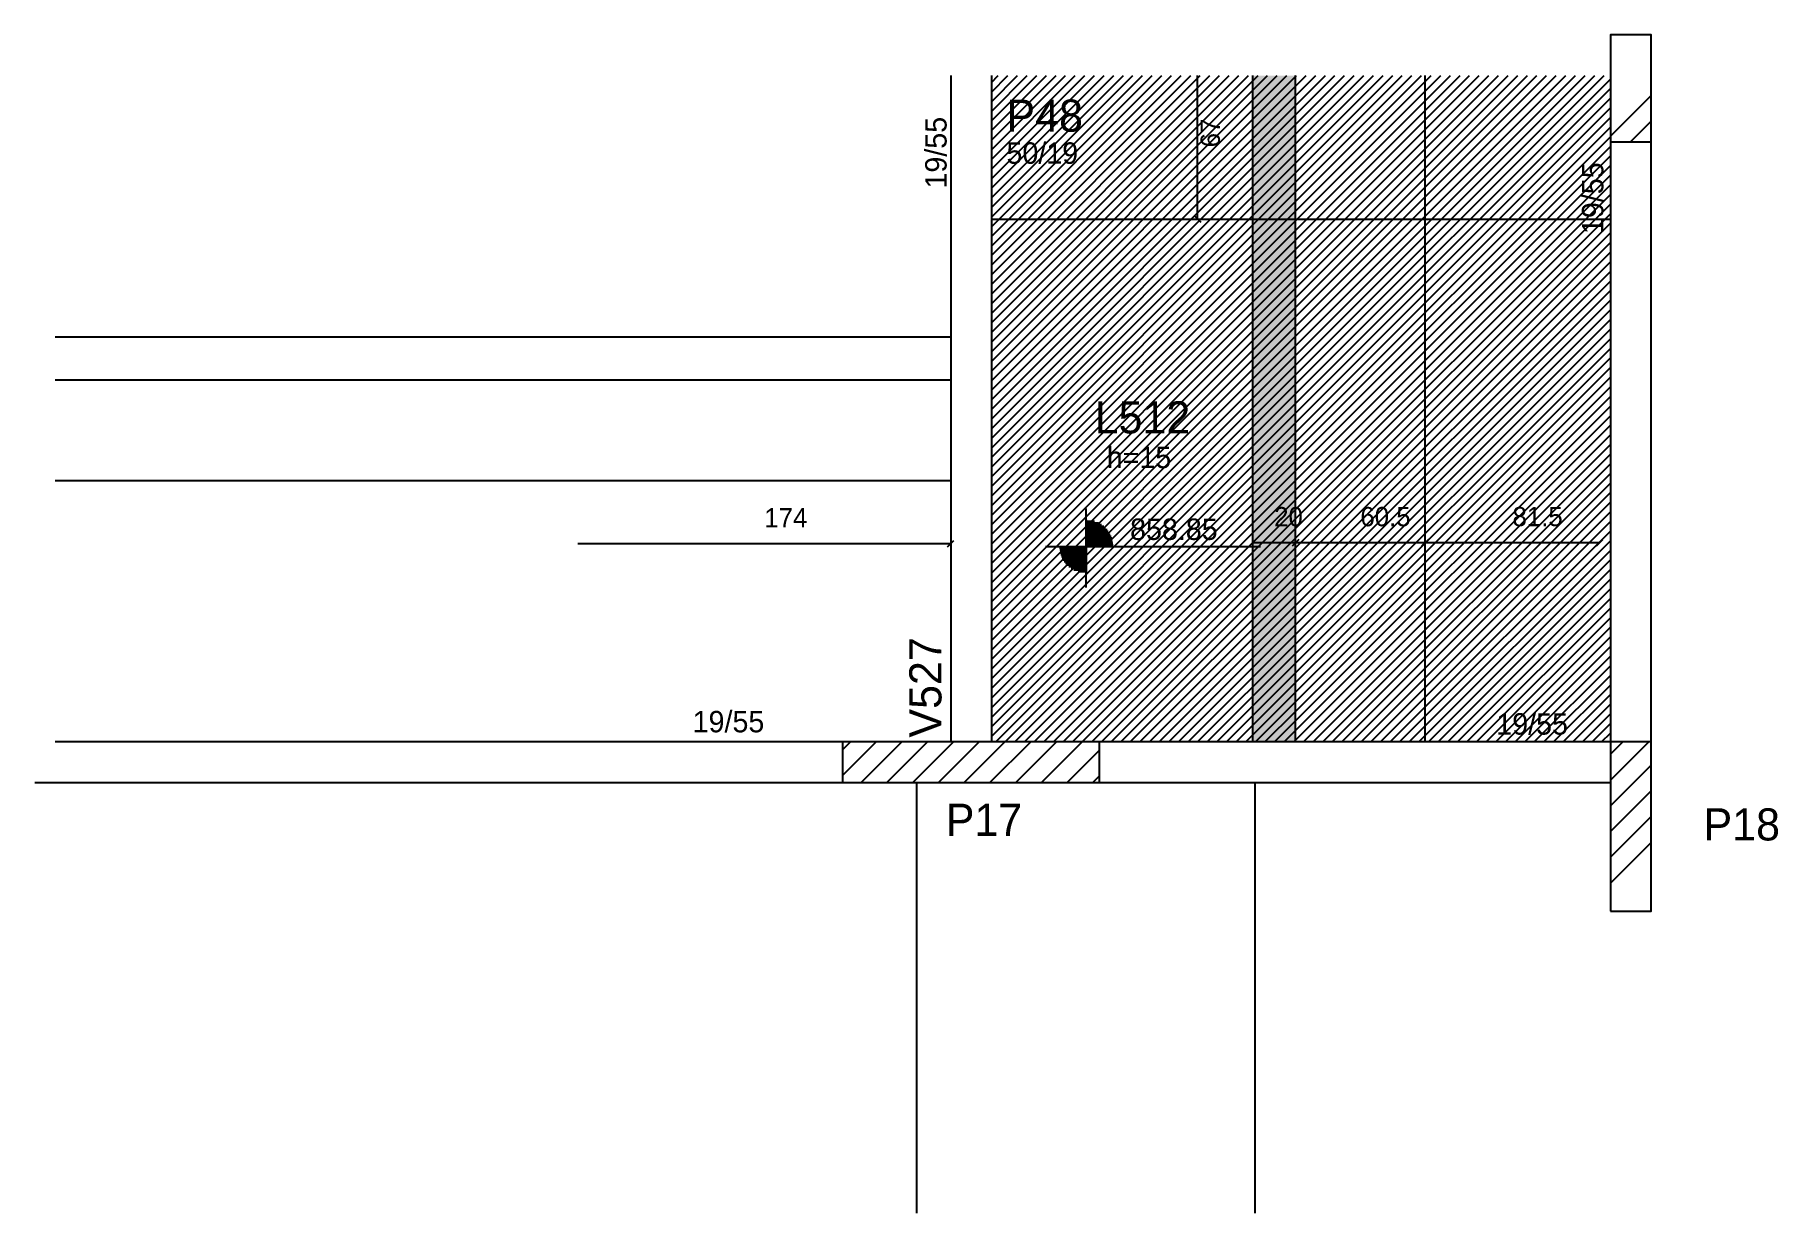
# Model space of a CAD drawing. Header units: metres. Extents: x 6227 to 7041, y 2967 to 3517.
import ezdxf

# ---------------------------------------------------------------- set-up
doc = ezdxf.new("R2010")
doc.units = ezdxf.units.M
for name, color, linetype in [('3', 7, 'Continuous'), ('4', 7, 'Continuous'), ('7', 7, 'Continuous'), ('COTA', 7, 'Continuous'), ('Hachura', 7, 'Continuous'), ('Painéis', 7, 'Continuous'), ('REAPROVEITAMENTO', 7, 'Continuous')]:
    doc.layers.add(name, color=color, linetype=linetype)

msp = doc.modelspace()

# ---------------------------------------------------------------- hatches: boundary and pattern name
at = {"layer": 'Hachura'}
h = msp.add_hatch(color=7, dxfattribs=at)
h.dxf.hatch_style = 1
h.paths.add_polyline_path([(6795.72, 3186.94), (6815.72, 3186.94), (6815.72, 3497.94), (6795.72, 3497.94), (6795.72, 3186.94)])
at = {"layer": 'REAPROVEITAMENTO'}
h = msp.add_hatch(dxfattribs=at)
h.set_pattern_fill('ANSI31')
h.paths.add_polyline_path([(6815.72, 3497.94), (6673.72, 3497.94), (6673.72, 3186.89), (6815.72, 3186.89), (6815.72, 3497.94)])
h = msp.add_hatch(dxfattribs=at)
h.set_pattern_fill('ANSI31')
h.paths.add_polyline_path([(6962.72, 3497.94), (6815.72, 3497.94), (6815.72, 3186.89), (6962.72, 3186.89), (6962.72, 3497.94)])

# ---------------------------------------------------------------- linework, layer by layer
at = {"layer": '3', "color": 3, "lineweight": 25}
for p, q in [((6654.72, 3497.94), (6654.72, 3186.94)), ((6673.72, 3497.94), (6673.72, 3186.94)), ((6962.72, 3469.63), (6981.72, 3488.63)), ((6972.06, 3466.94), (6981.72, 3476.61)), ((6718.03, 3259.02), (6718.03, 3295.88)), ((6718.03, 3290.63), (6718.03, 3265.63)), ((6718.03, 3290.02), (6721.88, 3290.02)), ((6718.03, 3289.23), (6723.78, 3289.23)), ((6718.03, 3288.44), (6725.1, 3288.44)), ((6718.03, 3287.64), (6726.14, 3287.64)), ((6718.03, 3286.85), (6726.99, 3286.85)), ((6718.03, 3286.06), (6727.7, 3286.06)), ((6718.03, 3285.27), (6728.3, 3285.27)), ((6718.03, 3284.47), (6728.8, 3284.47)), ((6718.03, 3283.68), (6729.23, 3283.68)), ((6718.03, 3282.89), (6729.59, 3282.89)), ((6718.03, 3282.09), (6729.89, 3282.09)), ((6718.03, 3281.3), (6730.12, 3281.3)), ((6718.03, 3280.51), (6730.3, 3280.51)), ((6718.03, 3279.72), (6730.43, 3279.72)), ((6698.98, 3278.13), (6799.37, 3278.13)), ((6705.53, 3278.13), (6730.53, 3278.13)), ((6718.03, 3277.34), (6705.53, 3277.34)), ((6718.03, 3276.54), (6705.63, 3276.54)), ((6718.03, 3275.75), (6705.76, 3275.75)), ((6718.03, 3274.96), (6705.94, 3274.96)), ((6718.03, 3274.17), (6706.18, 3274.17)), ((6718.03, 3273.37), (6706.47, 3273.37)), ((6718.03, 3272.58), (6706.83, 3272.58)), ((6718.03, 3271.79), (6707.26, 3271.79)), ((6718.03, 3278.92), (6730.53, 3278.92)), ((6718.03, 3270.99), (6707.77, 3270.99)), ((6718.03, 3270.2), (6708.37, 3270.2)), ((6718.03, 3269.41), (6709.08, 3269.41)), ((6718.03, 3268.62), (6709.93, 3268.62)), ((6718.03, 3267.82), (6710.96, 3267.82)), ((6718.03, 3267.03), (6712.28, 3267.03)), ((6718.03, 3266.24), (6714.18, 3266.24)), ((6604.22, 3171.23), (6619.93, 3186.94)), ((6604.22, 3183.25), (6607.91, 3186.94)), ((6612.95, 3167.94), (6631.95, 3186.94)), ((6624.97, 3167.94), (6643.97, 3186.94)), ((6636.99, 3167.94), (6655.99, 3186.94)), ((6649.02, 3167.94), (6668.02, 3186.94)), ((6661.04, 3167.94), (6680.04, 3186.94)), ((6673.06, 3167.94), (6692.06, 3186.94)), ((6685.08, 3167.94), (6704.08, 3186.94)), ((6697.1, 3167.94), (6716.1, 3186.94)), ((6709.12, 3167.94), (6724.22, 3183.04)), ((6962.72, 3169.11), (6980.56, 3186.94)), ((6962.72, 3181.13), (6968.54, 3186.94)), ((6962.72, 3157.09), (6981.72, 3176.09)), ((6721.14, 3167.94), (6724.22, 3171.02)), ((6962.72, 3145.06), (6981.72, 3164.06)), ((6962.72, 3133.04), (6981.72, 3152.04)), ((6962.72, 3121.02), (6981.72, 3140.02))]:
    msp.add_line(p, q, dxfattribs=at)
for points in [[(6962.72, 3466.94), (6962.72, 3186.94)], [(6981.72, 3186.94), (6981.72, 3466.94)], [(6604.22, 3186.94), (6236.72, 3186.94)], [(6962.72, 3186.94), (6724.22, 3186.94)], [(6227.22, 3167.94), (6604.22, 3167.94)], [(6724.22, 3167.94), (6962.72, 3167.94)]]:
    msp.add_lwpolyline(points, dxfattribs=at)
at = {"layer": '7', "color": 7, "lineweight": 25}
for points in [[(6962.72, 3466.94), (6981.72, 3466.94), (6981.72, 3516.94), (6962.72, 3516.94), (6962.72, 3466.94)], [(6604.22, 3167.94), (6724.22, 3167.94), (6724.22, 3186.94), (6604.22, 3186.94), (6604.22, 3167.94)], [(6962.72, 3107.94), (6981.72, 3107.94), (6981.72, 3186.94), (6962.72, 3186.94), (6962.72, 3107.94)]]:
    msp.add_lwpolyline(points, dxfattribs=at)
at = {"layer": 'COTA', "color": 4, "lineweight": 25}
for p, q in [((6769.98, 3430.94), (6769.98, 3497.94)), ((6480.72, 3279.48), (6654.72, 3279.48)), ((6795.72, 3279.96), (6815.72, 3279.96)), ((6815.72, 3279.96), (6876.22, 3279.96)), ((6876.22, 3279.96), (6957.72, 3279.96))]:
    msp.add_line(p, q, dxfattribs=at)
at = {"layer": 'COTA', "color": 0, "lineweight": 25}
for p, q in [((6768.48, 3432.44), (6771.48, 3429.44)), ((6653.22, 3277.98), (6656.22, 3280.98)), ((6797.22, 3281.46), (6794.22, 3278.46)), ((6814.22, 3278.46), (6817.22, 3281.46)), ((6817.22, 3281.46), (6814.22, 3278.46)), ((6874.72, 3278.46), (6877.72, 3281.46)), ((6877.72, 3281.46), (6874.72, 3278.46)), ((6956.22, 3278.46), (6959.22, 3281.46))]:
    msp.add_line(p, q, dxfattribs=at)
at = {"layer": 'Painéis', "color": 200, "lineweight": 25}
for p, q in [((6795.72, 3186.94), (6795.72, 3497.94)), ((6815.72, 3186.94), (6815.72, 3497.94)), ((6876.22, 3186.94), (6876.22, 3497.94)), ((6673.72, 3430.94), (6962.72, 3430.94)), ((6236.72, 3375.94), (6654.72, 3375.94)), ((6236.72, 3355.94), (6654.72, 3355.94)), ((6236.72, 3308.94), (6654.72, 3308.94)), ((6638.72, 3167.94), (6638.72, 2966.94)), ((6796.72, 3167.94), (6796.72, 2966.94))]:
    msp.add_line(p, q, dxfattribs=at)

# ---------------------------------------------------------------- texts
at = {"layer": '3', "color": 3, "lineweight": 25}
for p in [(6652.82, 3445.21), (6959.4, 3423.97)]:
    msp.add_text('19/55', height=10, rotation=90, dxfattribs=at).set_placement(p)
for s, p in [('50/19', (6680.77, 3456.76)), ('h=15', (6727.55, 3314.69)), ('858.85', (6738.46, 3281.18)), ('19/55', (6534.27, 3191.37)), ('19/55', (6909.41, 3190.31))]:
    msp.add_text(s, height=10, dxfattribs=at).set_placement(p)
at = {"layer": '4', "color": 4, "lineweight": 25}
for s, p in [('P48', (6680.77, 3471.76)), ('L512', (6721.93, 3330.89)), ('P17', (6652.41, 3143.06)), ('P18', (7006.15, 3140.9))]:
    msp.add_text(s, height=15, dxfattribs=at).set_placement(p)
msp.add_text('V527', height=15, rotation=90, dxfattribs=at).set_placement((6650.41, 3188.92))
at = {"layer": 'COTA', "color": 240, "lineweight": 25}
msp.add_text('67', height=9, rotation=90, dxfattribs=at).set_placement((6780.39, 3464.44))
for s, p in [('174', (6567.72, 3287.05)), ('20', (6805.72, 3287.55)), ('60.5', (6845.97, 3287.56)), ('81.5', (6916.97, 3287.58))]:
    msp.add_text(s, height=9, dxfattribs=at).set_placement(p)

doc.saveas('drawing.dxf')
